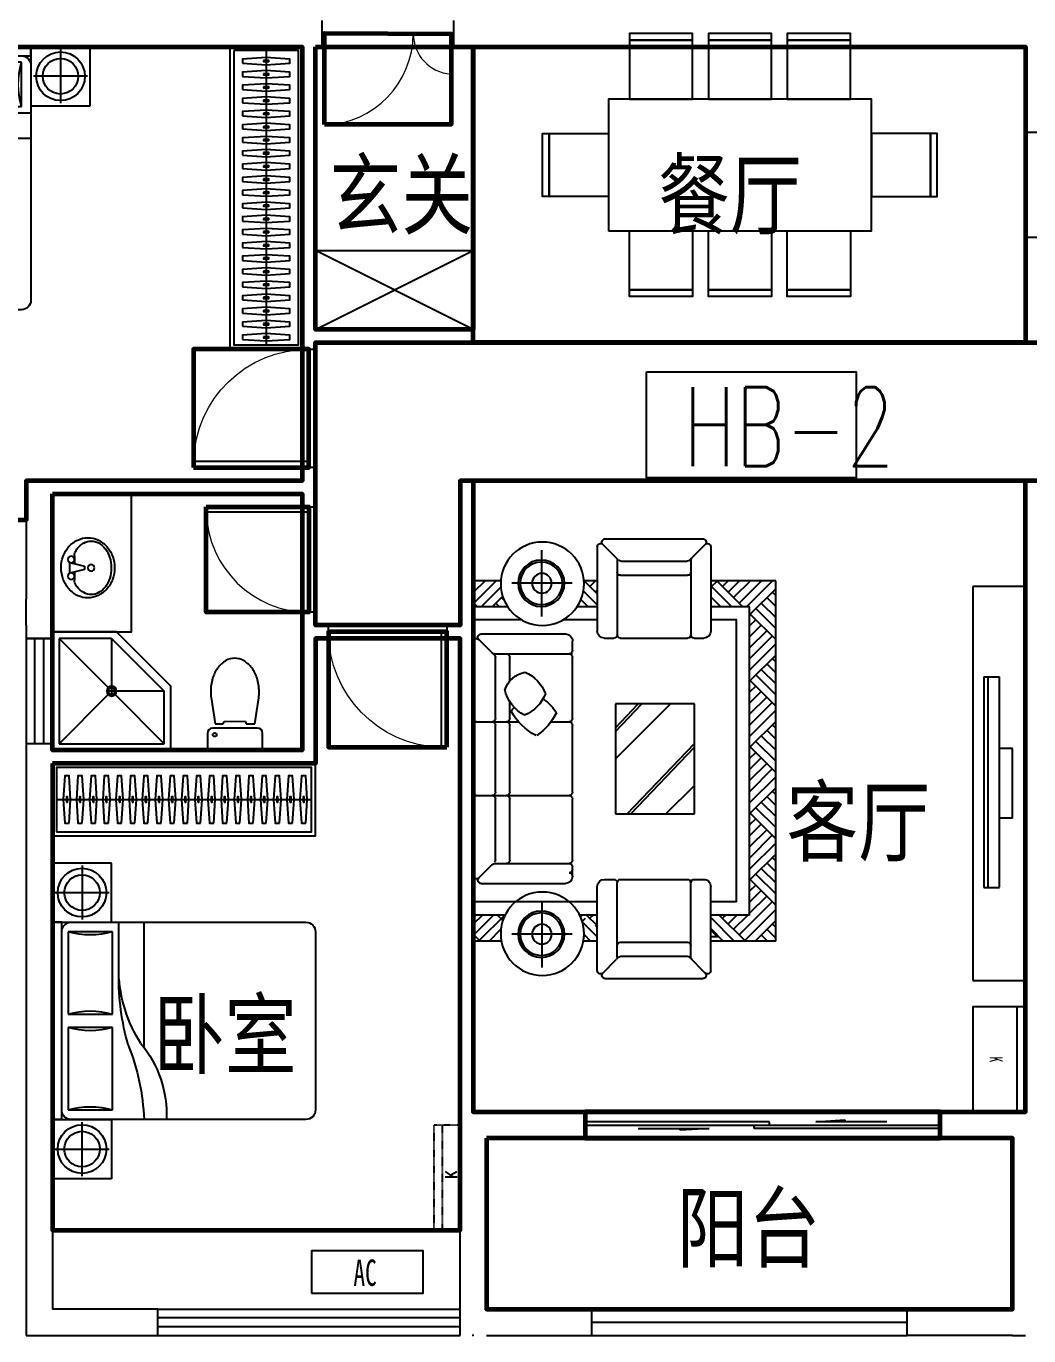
# Model space of a CAD drawing. Extents: x 4765935 to 4799335, y -1163545 to -1143942.
# Drawn here: x 4777535 to 4785160, y -1163545 to -1153586 of the extents above; entities that cross this region are included whole.
import ezdxf

# ---------------------------------------------------------------- set-up
doc = ezdxf.new("R2010")
doc.units = 0
doc.header["$MEASUREMENT"] = 0
doc.linetypes.add('HIDDEN', pattern=[0.375, 0.25, -0.125])
doc.layers.get('0').update_dxf_attribs({"linetype": 'CONTINUOUS'})
for name, color, linetype in [('Balcony(阳台)', 11, 'CONTINUOUS'), ('Elec(电器)', 33, 'CONTINUOUS'), ('Furniture(家具)', 8, 'CONTINUOUS'), ('Lvtry(厨卫)', 136, 'CONTINUOUS'), ('Text(文字)', 7, 'CONTINUOUS'), ('WALL', 2, 'CONTINUOUS'), ('WINDOW', 4, 'CONTINUOUS')]:
    doc.layers.add(name, color=color, linetype=linetype)
for name, color, linetype, lineweight in [('GT_卧室', 1, 'CONTINUOUS', 60), ('GT_卫生间', 5, 'CONTINUOUS', 60), ('GT_客厅', 2, 'CONTINUOUS', 60), ('GT_玄关', 40, 'CONTINUOUS', 60), ('GT_过道', 30, 'CONTINUOUS', 60), ('GT_门', 245, 'CONTINUOUS', 60), ('GT_阳台', 6, 'CONTINUOUS', 60), ('GT_餐厅', 3, 'CONTINUOUS', 60)]:
    doc.layers.add(name, color=color, linetype=linetype, lineweight=lineweight)
doc.styles.add('-黑体', font='simhei.ttf', dxfattribs={"width": 0.8})
doc.styles.add('_ZBHZ', font='simhei.ttf', dxfattribs={"width": 0.8})
doc.styles.add('HZ', font='txt', dxfattribs={"bigfont": 'hztxt'})

# ---------------------------------------------------------------- blocks, each defined once
blk = doc.blocks.new('空调室外机2')
at = {"ltscale": 0.5}
blk.add_lwpolyline([(0, 0), (850, 0), (850, 320), (0, 320)], close=True, dxfattribs=at)
at = {"ltscale": 0.5, "style": '_ZBHZ', "width": 0.65}
blk.add_text('AC', height=200, dxfattribs=at).set_placement((319.3, 54.6))
blk = doc.blocks.new('双人床1')
at = {"layer": 'Furniture(家具)', "ltscale": 30}
for p, q in [((810815.5, -158426.9), (810365.5, -158426.9)), ((810365.5, -158426.9), (810365.5, -158876.9)), ((810815.5, -158876.9), (810815.5, -158426.9)), ((810590.5, -158446.9), (810590.5, -158857)), ((810385.4, -158651.9), (810795.5, -158651.9)), ((810365.5, -158876.9), (810365.5, -160376.9)), ((810437.8, -158876.9), (810365.5, -158876.9)), ((810365.5, -158876.9), (810815.5, -158876.9)), ((810435.5, -158876.9), (810435.5, -160376.9)), ((812293.2, -158876.9), (810507.8, -158876.9)), ((810483.7, -159575.8), (810483.7, -158949.2)), ((810483.7, -158949.2), (810821.1, -158949.2)), ((810821.1, -158949.2), (810821.1, -159575.8)), ((812365.5, -160304.6), (812365.5, -158949.2)), ((811062.1, -159431.2), (811062.1, -160376.9)), ((810821.1, -159575.8), (810483.7, -159575.8)), ((810483.7, -160304.6), (810483.7, -159678.1)), ((810483.7, -159678.1), (810821.1, -159678.1)), ((810821.1, -159678.1), (810821.1, -160304.6)), ((810869.3, -159979.3), (810869.3, -160376.9)), ((810821.1, -160304.6), (810483.7, -160304.6)), ((810437.8, -160376.9), (810365.5, -160376.9)), ((810365.5, -160826.9), (810365.5, -160376.9)), ((810365.5, -160376.9), (810815.5, -160376.9)), ((810507.8, -160376.9), (812293.2, -160376.9)), ((810590.5, -160807), (810590.5, -160396.9)), ((810815.5, -160376.9), (810815.5, -160826.9)), ((810385.4, -160601.9), (810795.5, -160601.9)), ((810815.5, -160826.9), (810365.5, -160826.9))]:
    blk.add_line(p, q, dxfattribs=at)
for centre, radius, start, end in [((810590.5, -158651.9), 185, 0, 359.74776), ((810590.5, -158651.9), 135, 0, 359.6531), ((810507.8, -158949.2), 72.3, 90, 180), ((809290.5, -158796), 1773.4, 338.59306, 357.38399), ((810381.3, -158913.1), 851.6, 320.45392, 2.43274), ((812293.2, -158949.2), 72.3, 0, 90), ((810652.4, -158370.9), 602.5, 253.7398, 286.2602), ((812729.7, -159957.3), 1860.6, 163.96083, 180.67722), ((811937.5, -160032.9), 1069, 147.29248, 177.77095), ((810652.4, -160154.2), 602.5, 73.7398, 106.2602), ((810652.4, -159099.7), 602.5, 253.7398, 286.2602), ((810507.8, -160304.6), 72.3, 180, 270), ((810652.4, -160883), 602.5, 73.7398, 106.2602), ((812293.2, -160304.6), 72.3, 270, 0), ((810590.5, -160601.9), 185, 0.25224, 0), ((810590.5, -160601.9), 135, 0.3469, 0)]:
    blk.add_arc(centre, radius, start, end, dxfattribs=at)
blk = doc.blocks.new('*U41')
blk.add_line((-970, -275), (1267.9, -275))
for points in [[(-1000, 0), (1297.9, 0), (1297.9, -550), (-1000, -550)], [(-970, -30), (1267.9, -30), (1267.9, -520), (-970, -520)]]:
    blk.add_lwpolyline(points, close=True)
at = {"elevation": 0}
for points in [[(-874, -95), (-862, -275), (-874, -455), (-906, -455), (-918, -275), (-906, -95)], [(-774, -95), (-762, -275), (-774, -455), (-806, -455), (-818, -275), (-806, -95)], [(-674, -95), (-662, -275), (-674, -455), (-706, -455), (-718, -275), (-706, -95)], [(-574, -95), (-562, -275), (-574, -455), (-606, -455), (-618, -275), (-606, -95)], [(-474, -95), (-462, -275), (-474, -455), (-506, -455), (-518, -275), (-506, -95)], [(-374, -95), (-362, -275), (-374, -455), (-406, -455), (-418, -275), (-406, -95)], [(-274, -95), (-262, -275), (-274, -455), (-306, -455), (-318, -275), (-306, -95)], [(-174, -95), (-162, -275), (-174, -455), (-206, -455), (-218, -275), (-206, -95)], [(-74, -95), (-62, -275), (-74, -455), (-106, -455), (-118, -275), (-106, -95)], [(26, -95), (38, -275), (26, -455), (-6, -455), (-18, -275), (-6, -95)], [(126, -95), (138, -275), (126, -455), (94, -455), (82, -275), (94, -95)], [(226, -95), (238, -275), (226, -455), (194, -455), (182, -275), (194, -95)], [(326, -95), (338, -275), (326, -455), (294, -455), (282, -275), (294, -95)], [(426, -95), (438, -275), (426, -455), (394, -455), (382, -275), (394, -95)], [(526, -95), (538, -275), (526, -455), (494, -455), (482, -275), (494, -95)], [(626, -95), (638, -275), (626, -455), (594, -455), (582, -275), (594, -95)], [(726, -95), (738, -275), (726, -455), (694, -455), (682, -275), (694, -95)], [(826, -95), (838, -275), (826, -455), (794, -455), (782, -275), (794, -95)], [(926, -95), (938, -275), (926, -455), (894, -455), (882, -275), (894, -95)], [(1026, -95), (1038, -275), (1026, -455), (994, -455), (982, -275), (994, -95)], [(1126, -95), (1138, -275), (1126, -455), (1094, -455), (1082, -275), (1094, -95)], [(1226, -95), (1238, -275), (1226, -455), (1194, -455), (1182, -275), (1194, -95)]]:
    blk.add_lwpolyline(points, close=True, dxfattribs=at)
at = {"ltscale": 15, "elevation": 0}
for points in [[(-894, -255), (-886, -255), (-886, -295), (-894, -295)], [(-794, -255), (-786, -255), (-786, -295), (-794, -295)], [(-694, -255), (-686, -255), (-686, -295), (-694, -295)], [(-594, -255), (-586, -255), (-586, -295), (-594, -295)], [(-494, -255), (-486, -255), (-486, -295), (-494, -295)], [(-394, -255), (-386, -255), (-386, -295), (-394, -295)], [(-294, -255), (-286, -255), (-286, -295), (-294, -295)], [(-194, -255), (-186, -255), (-186, -295), (-194, -295)], [(-94, -255), (-86, -255), (-86, -295), (-94, -295)], [(6, -255), (14, -255), (14, -295), (6, -295)], [(106, -255), (114, -255), (114, -295), (106, -295)], [(206, -255), (214, -255), (214, -295), (206, -295)], [(306, -255), (314, -255), (314, -295), (306, -295)], [(406, -255), (414, -255), (414, -295), (406, -295)], [(506, -255), (514, -255), (514, -295), (506, -295)], [(606, -255), (614, -255), (614, -295), (606, -295)], [(706, -255), (714, -255), (714, -295), (706, -295)], [(806, -255), (814, -255), (814, -295), (806, -295)], [(906, -255), (914, -255), (914, -295), (906, -295)], [(1006, -255), (1014, -255), (1014, -295), (1006, -295)], [(1106, -255), (1114, -255), (1114, -295), (1106, -295)], [(1206, -255), (1214, -255), (1214, -295), (1206, -295)]]:
    blk.add_lwpolyline(points, close=True, dxfattribs=at)
blk = doc.blocks.new('*U33')
for p, q in [((128.2, 210), (0, 210)), ((0, 210), (0, -210)), ((168.2, -170), (168.2, 170)), ((400.3, 181.1), (201.9, 151.7)), ((201.9, 151.7), (201.9, 89.5)), ((201.9, 89.5), (220, 82.1)), ((220, 82.1), (220, -79.7)), ((220, -79.7), (201.9, -84.7)), ((201.9, -84.7), (201.9, -151.8)), ((201.9, -151.8), (398.4, -181.1)), ((0, -210), (128.2, -210))]:
    blk.add_line(p, q)
blk.add_circle((118.2, 154), 14.5)
for centre, radius, start, end in [((128.2, 170), 40, 359.99997, 89.99997), ((446, -167.7), 351.7, 90.29242, 97.76885), ((446, -167.7), 351.7, 73.6387, 90.29242), ((470.2, -85.1), 265.7, 54.45658, 73.6387), ((507.6, -32.8), 201.3, 30.12948, 54.45658), ((565.1, 0.6), 134.9, 0.29242, 30.12948), ((565.1, 0.6), 134.9, 330.45537, 0.29242), ((507.3, 33.4), 201.3, 306.12827, 330.45537), ((128.2, -170), 40, 269.99997, 359.99997), ((444.3, 167.7), 351.7, 262.5124, 270.29242), ((444.3, 167.7), 351.7, 270.29242, 286.94615), ((469.3, 85.4), 265.7, 286.94615, 306.12827)]:
    blk.add_arc(centre, radius, start, end)
blk = doc.blocks.new('*U36')
at = {"color": 0, "linetype": 'ByBlock'}
for p, q in [((-32.1, -173.1), (-92.7, -173.2)), ((37.7, -134.8), (-38.5, -135)), ((-12.8, -249.2), (-38.5, -147.7)), ((37.7, -147.5), (12.6, -249.2)), ((91.8, -172.8), (31.4, -172.9)), ((12.6, -249.2), (-12.8, -249.2))]:
    blk.add_line(p, q, dxfattribs=at)
at = {"color": 0, "linetype": 'ByBlock', "extrusion": (0, 0, -1)}
for centre, major_axis, start_param, end_param in [((-9.6, -302), (-161.8, 161.8), 0.056242, 0.430098), ((0.1, -328.1), (-181.5, 181.5), 0.430098, 0.782884), ((0.1, -328.1), (-181.5, 181.5), 0.782885, 1.135671), ((9.6, -301.9), (-161.8, 161.8), 1.135671, 1.509527), ((-47.4, -274.7), (-128.2, 128.2), 5.495273, 5.931345), ((-24.5, -285.4), (146, 146), 4.360549, 4.768631), ((-45.4, -323.4), (-115.8, 115.8), 5.999869, 6.422569), ((-17.8, -359.9), (148.2, 148.2), -1.431413, -1.379657), ((-92.5, -249.4), (53.9, 53.9), -1.379657, -0.787912), ((-63.9, -147.8), (-18, 18), 3.924477, 10.207662), ((63.1, -147.4), (-18, 18), 3.924477, 10.207662), ((92, -249), (53.9, 53.9), -0.787912, -0.224872), ((45.5, -323.1), (-115.8, 115.8), 1.345924, 1.849085), ((24.4, -285.2), (-146, 146), 1.509527, 1.917609), ((47.3, -274.5), (128.2, 128.2), 0.346813, 0.782885), ((-47.4, -274.7), (128.2, 128.2), 3.488405, 3.924477), ((-87.5, -300.2), (81.8, 81.8), 3.924477, 4.429073), ((0, -300), (-18, 18), 3.924477, 10.207662), ((87.5, -299.8), (-81.8, 81.8), 1.849085, 2.353681), ((47.3, -274.5), (-128.2, 128.2), 2.353681, 2.789753), ((-24.5, -264), (-146, 146), 4.65112, 5.059202), ((-87.5, -300.2), (-81.8, 81.8), 4.990678, 5.495273), ((-45.5, -276.9), (-115.8, 115.8), 4.567978, 4.990678), ((45.4, -276.6), (-115.8, 115.8), 2.858276, 3.280976), ((24.3, -263.9), (146, 146), 1.218956, 1.627038), ((87.5, -299.8), (81.8, 81.8), 0.782884, 1.28748), ((-9.7, -247.3), (-161.8, 161.8), 4.277264, 4.65112), ((-18.1, -240.2), (148.2, 148.2), 2.654889, 2.997182), ((-0.2, -221.1), (-181.5, 181.5), 3.924477, 4.277264), ((-0.3, -182.4), (191, 191), 2.353681, 2.654889), ((-0.3, -182.4), (-191, 191), 3.623269, 3.924477), ((-0.2, -221.1), (-181.5, 181.5), 3.571691, 3.924477), ((17.8, -240.1), (148.2, 148.2), 1.71018, 2.052473), ((9.5, -247.2), (-161.8, 161.8), 3.197835, 3.57169)]:
    blk.add_ellipse(centre, major_axis=major_axis, ratio=1, start_param=start_param, end_param=end_param, dxfattribs=at)
blk = doc.blocks.new('A$C549F0D6A')
at = {"layer": 'Furniture(家具)', "linetype": 'ByBlock'}
for points in [[(0, 524.7), (480, 524.7), (480, 74.7), (0, 74.7), (0, 524.7)], [(480, 74.7), (480, 24.7), (0, 24.7), (0, 74.7), (480, 74.7)]]:
    blk.add_lwpolyline(points, dxfattribs=at)
blk = doc.blocks.new('czd')
at = {"layer": 'Furniture(家具)', "linetype": 'ByBlock'}
blk.add_lwpolyline([(254292.1, -42311.9), (254292.1, -40311.9), (255292.1, -40311.9), (255292.1, -42311.9)], close=True, dxfattribs=at)
at = {"layer": 'Furniture(家具)', "color": 191}
for p, rotation in [((255032.1, -39787.2), 180), ((255816.8, -40951.9), 90), ((255816.8, -41551.9), 90), ((255816.8, -42151.9), 90)]:
    blk.add_blockref('A$C549F0D6A', p, dxfattribs=dict(at, rotation=rotation))
at = {"layer": 'Furniture(家具)', "color": 191, "xscale": -1, "rotation": 270}
for p in [(253767.4, -40951.9), (253767.4, -41551.9), (253767.4, -42151.9)]:
    blk.add_blockref('A$C549F0D6A', p, dxfattribs=at)
at = {"layer": 'Furniture(家具)', "color": 191, "xscale": -1}
blk.add_blockref('A$C549F0D6A', (255032.1, -42836.6), dxfattribs=at)
blk = doc.blocks.new('65478678-')
at = {"layer": 'Furniture(家具)'}
for p, q in [((0, -89.9), (89.9, 0)), ((0, -5.8), (5.8, 0)), ((0, -209.4), (0, 0)), ((0, 0), (2739.5, 0)), ((165.7, 0), (198.2, -32.5)), ((198.2, -261.7), (198.2, 0)), ((297.3, -367.3), (297.3, 0)), ((1047.6, 0), (464.9, 0)), ((1608.4, 0), (1097.9, 0)), ((2241.4, 0), (1658.7, 0)), ((2442.3, -943.1), (2442.3, 0)), ((2541.4, -70.9), (2612.3, 0)), ((2541.4, -242.4), (2541.4, 0)), ((2688.1, 0), (2739.5, -51.4)), ((2739.5, -213.6), (2739.5, 0)), ((0, -173.9), (169.8, -4.1)), ((48.3, -209.7), (198.2, -59.8)), ((404.2, -60.7), (404.2, -701)), ((404.2, -60.7), (404.2, -64.8)), ((447.1, -43), (566.5, -162.4)), ((1072.8, -25.2), (1072.8, -344.5)), ((1633.5, -25.2), (1633.5, -729.7)), ((2259.2, -43), (2157.4, -144.7)), ((2302.1, -60.7), (2302.1, -701)), ((2541.4, -155), (2692.2, -4.1)), ((2541.4, -239.1), (2734.3, -46.1)), ((118.6, -223.5), (198.2, -143.9)), ((169.8, -172.3), (198.2, -200.6)), ((556.2, -162.5), (556.2, -729.7)), ((1047.6, -169.7), (584.3, -169.7)), ((1072.8, -195.3), (1072.8, -261.6)), ((1608.4, -169.7), (1097.9, -169.7)), ((1633.5, -182.1), (1633.5, -257.2)), ((2122, -169.7), (1658.7, -169.7)), ((2150.1, -162.5), (2150.1, -729.7)), ((2541.4, -184.8), (2581.9, -225.4)), ((2649.3, -210.5), (2739.5, -120.3)), ((19.1, -751.9), (19.1, -292.3)), ((127.8, -214.3), (147.9, -234.4)), ((763.1, -277.6), (581.4, -277.6)), ((1047.6, -277.6), (917.4, -277.6)), ((1608.4, -277.6), (1097.9, -277.6)), ((2124.9, -277.6), (1658.7, -277.6)), ((2578.5, -214.3), (2558.4, -234.4)), ((2687.2, -751.9), (2687.2, -292.3)), ((2731.6, -212.3), (2739.5, -204.4)), ((556.2, -305.8), (556.2, -754.9)), ((271.7, -522.1), (-233.6, -522.1)), ((1072.8, -590.8), (1072.8, -729.7)), ((2434.6, -522.1), (2939.9, -522.1)), ((297.3, -950.6), (297.3, -683.9)), ((198.2, -950.6), (198.2, -789.5)), ((531.1, -754.9), (458.1, -754.9)), ((1047.6, -754.9), (581.4, -754.9)), ((1608.4, -754.9), (1097.9, -754.9)), ((2124.9, -754.9), (1658.7, -754.9)), ((2248.2, -754.9), (2175.2, -754.9)), ((0, -950.6), (0, -841.8)), ((0, -843.3), (1.7, -844.9)), ((0, -846.6), (1.7, -844.9)), ((0, -930.7), (43.7, -887)), ((1.7, -844.9), (4.5, -842.1)), ((1.7, -844.9), (99.8, -943.1)), ((78.4, -837.6), (183.9, -943.1)), ((143.5, -818.6), (198.2, -873.3)), ((2541.4, -943.1), (2541.4, -808.8)), ((2541.4, -827.6), (2554.1, -814.9)), ((2541.4, -862.2), (2622.2, -943.1)), ((2541.4, -911.7), (2566.1, -887)), ((2568.2, -850.8), (2590.4, -828.5)), ((2592.4, -829.1), (2706.3, -943.1)), ((2689.8, -842.5), (2739.5, -892.2)), ((2704.6, -844.9), (2701.8, -842.1)), ((2706.3, -843.3), (2704.6, -844.9)), ((2706.3, -846.6), (2704.6, -844.9)), ((2739.5, -943.1), (2739.5, -837.6)), ((-276.1, -986), (-174.4, -1087.8)), ((-258.3, -943.1), (381.9, -943.1)), ((71.7, -943.1), (85.7, -929)), ((2964.6, -943.1), (2324.4, -943.1)), ((2634.6, -943.1), (2620.6, -929)), ((2982.4, -986), (2880.7, -1087.8)), ((-319.1, -1003.8), (-319.1, -1745.6)), ((-156.6, -1095.1), (410.6, -1095.1)), ((435.8, -997), (435.8, -1070)), ((934.7, -1081.2), (1771.6, -1081.2)), ((1353.1, -1081.2), (934.7, -1499.1)), ((934.7, -1682.8), (934.7, -1081.2)), ((1145.6, -1081.2), (934.7, -1282.4)), ((1116.9, -1081.2), (934.7, -1255)), ((1771.6, -1081.2), (1771.6, -1682.8)), ((2270.5, -997), (2270.5, -1070)), ((2862.9, -1095.1), (2295.7, -1095.1)), ((3025.4, -1003.8), (3025.4, -1745.6)), ((-149.3, -1123.2), (-149.3, -1626.2)), ((-41.5, -1120.3), (-41.5, -1629.1)), ((435.8, -1120.3), (435.8, -1629.1)), ((1771.6, -1170.1), (1236.6, -1682.8)), ((2270.5, -1120.3), (2270.5, -1629.1)), ((2747.8, -1120.3), (2747.8, -1629.1)), ((2855.6, -1123.2), (2855.6, -1626.2)), ((1771.6, -1197.5), (1265.3, -1682.8)), ((1771.6, -1465.6), (1557.2, -1682.8)), ((-276.1, -1763.4), (-156.7, -1644)), ((-156.6, -1654.3), (410.6, -1654.3)), ((-156.6, -1654.3), (410.6, -1654.3)), ((-13.2, -1654.3), (435.8, -1654.3)), ((435.8, -1679.5), (435.8, -1752.4)), ((1771.6, -1682.8), (934.7, -1682.8)), ((2719.5, -1654.3), (2270.5, -1654.3)), ((2270.5, -1679.5), (2270.5, -1752.4)), ((2862.9, -1654.3), (2295.7, -1654.3)), ((2862.9, -1654.3), (2295.7, -1654.3)), ((2982.4, -1763.4), (2863, -1644)), ((-258.3, -1806.4), (381.9, -1806.4)), ((0, -1862), (0, -1806.4)), ((0, -1852.2), (1.7, -1853.9)), ((0, -1855.5), (1.7, -1853.9)), ((0, -2299.9), (0, -1862)), ((1.7, -1853.9), (49.2, -1806.4)), ((1.7, -1853.9), (198.2, -2050.4)), ((43.7, -1811.8), (198.2, -1966.3)), ((122.3, -1806.4), (198.2, -1882.2)), ((198.2, -2104), (198.2, -1806.4)), ((297.3, -2004.9), (297.3, -1806.4)), ((2964.6, -1806.4), (2324.4, -1806.4)), ((2442.3, -2002.6), (2442.3, -1806.4)), ((2541.4, -2101.7), (2541.4, -1806.4)), ((2541.4, -1871.2), (2739.5, -2069.3)), ((2560.6, -1806.4), (2739.5, -1985.3)), ((2644.7, -1806.4), (2739.5, -1901.2)), ((2704.6, -1853.9), (2657.1, -1806.4)), ((2706.3, -1852.2), (2704.6, -1853.9)), ((2706.3, -1855.5), (2704.6, -1853.9)), ((2706.3, -1867.9), (2706.3, -1806.4)), ((2739.5, -2299.9), (2739.5, -1806.4)), ((0, -1939.6), (43.7, -1895.9)), ((0, -2023.7), (85.7, -1938)), ((0, -2107.8), (127.8, -1980)), ((2541.4, -1920.7), (2566.1, -1895.9)), ((2541.4, -2004.8), (2608.2, -1938)), ((2541.4, -2088.9), (2650.2, -1980)), ((0, -2191.9), (169.8, -2022)), ((0, -2276), (198.2, -2077.8)), ((2442.3, -2002.6), (297.3, -2002.6)), ((2440, -2274.3), (2692.2, -2022)), ((2498.5, -2299.9), (2734.3, -2064.1)), ((60.1, -2299.9), (253.9, -2106.1)), ((169.8, -2190.2), (279.5, -2299.9)), ((2541.4, -2101.7), (198.2, -2101.7)), ((211.9, -2148.2), (363.6, -2299.9)), ((249.5, -2101.7), (253.9, -2106.1)), ((253.9, -2106.1), (258.3, -2101.7)), ((253.9, -2106.1), (447.7, -2299.9)), ((295.9, -2148.2), (342.4, -2101.7)), ((338, -2190.2), (426.5, -2101.7)), ((380, -2232.2), (510.6, -2101.7)), ((422.1, -2274.3), (594.6, -2101.7)), ((480.5, -2299.9), (678.7, -2101.7)), ((564.6, -2299.9), (758.4, -2106.1)), ((674.3, -2190.2), (784, -2299.9)), ((716.3, -2148.2), (868.1, -2299.9)), ((754, -2101.7), (758.4, -2106.1)), ((758.4, -2106.1), (762.8, -2101.7)), ((758.4, -2106.1), (952.2, -2299.9)), ((800.4, -2148.2), (846.9, -2101.7)), ((842.5, -2190.2), (931, -2101.7)), ((884.5, -2232.2), (1015, -2101.7)), ((926.6, -2274.3), (1099.1, -2101.7)), ((985, -2299.9), (1183.2, -2101.7)), ((1069.1, -2299.9), (1262.9, -2106.1)), ((1178.8, -2190.2), (1288.5, -2299.9)), ((1220.8, -2148.2), (1372.6, -2299.9)), ((1258.5, -2101.7), (1262.9, -2106.1)), ((1262.9, -2106.1), (1267.3, -2101.7)), ((1262.9, -2106.1), (1456.6, -2299.9)), ((1304.9, -2148.2), (1351.4, -2101.7)), ((1347, -2190.2), (1435.4, -2101.7)), ((1389, -2232.2), (1519.5, -2101.7)), ((1431, -2274.3), (1603.6, -2101.7)), ((1489.5, -2299.9), (1687.7, -2101.7)), ((1573.6, -2299.9), (1767.4, -2106.1)), ((1683.3, -2190.2), (1793, -2299.9)), ((1725.3, -2148.2), (1877.1, -2299.9)), ((1763, -2101.7), (1767.4, -2106.1)), ((1767.4, -2106.1), (1771.8, -2101.7)), ((1767.4, -2106.1), (1961.1, -2299.9)), ((1809.4, -2148.2), (1855.8, -2101.7)), ((1851.4, -2190.2), (1939.9, -2101.7)), ((1893.5, -2232.2), (2024, -2101.7)), ((1935.5, -2274.3), (2108.1, -2101.7)), ((1994, -2299.9), (2192.2, -2101.7)), ((2078.1, -2299.9), (2271.8, -2106.1)), ((2187.8, -2190.2), (2297.5, -2299.9)), ((2229.8, -2148.2), (2381.5, -2299.9)), ((2267.4, -2101.7), (2271.8, -2106.1)), ((2271.8, -2106.1), (2276.2, -2101.7)), ((2271.8, -2106.1), (2465.6, -2299.9)), ((2313.9, -2148.2), (2360.3, -2101.7)), ((2355.9, -2190.2), (2444.4, -2101.7)), ((2398, -2232.2), (2528.5, -2101.7)), ((2582.5, -2299.9), (2739.5, -2142.9)), ((2692.2, -2190.2), (2739.5, -2237.5)), ((2734.3, -2148.2), (2739.5, -2153.4)), ((85.7, -2274.3), (111.4, -2299.9)), ((127.8, -2232.2), (195.4, -2299.9)), ((590.2, -2274.3), (615.8, -2299.9)), ((632.3, -2232.2), (699.9, -2299.9)), ((1094.7, -2274.3), (1120.3, -2299.9)), ((1136.8, -2232.2), (1204.4, -2299.9)), ((1599.2, -2274.3), (1624.8, -2299.9)), ((1641.2, -2232.2), (1708.9, -2299.9)), ((2103.7, -2274.3), (2129.3, -2299.9)), ((2145.7, -2232.2), (2213.4, -2299.9)), ((2608.2, -2274.3), (2633.8, -2299.9)), ((2650.2, -2232.2), (2717.9, -2299.9)), ((2739.5, -2299.9), (0, -2299.9))]:
    blk.add_line(p, q, dxfattribs=at)
for centre, radius in [((22.6, -525.6), 317), ((2683.7, -525.6), 317), ((19.1, -517.5), 176.2), ((19.1, -517.5), 161.4), ((2687.2, -517.5), 176.2), ((2687.2, -517.5), 161.4), ((19.1, -522.1), 74.9), ((2687.2, -522.1), 74.9)]:
    blk.add_circle(centre, radius, dxfattribs=at)
for centre, radius, start, end in [((464.9, -25.2), 25.2, 90, 225), ((1047.6, -25.2), 25.2, 0, 90), ((1097.9, -25.2), 25.2, 90, 180), ((1608.4, -25.2), 25.2, 0, 90), ((1658.7, -25.2), 25.2, 90, 180), ((2241.4, -25.2), 25.2, 315, 90), ((429.3, -60.7), 25.2, 45, 180), ((2277, -60.7), 25.2, 0, 135), ((531.1, -162.5), 25.2, 0, 45), ((584.3, -144.6), 25.2, 225, 270), ((584.3, -144.6), 25.2, 225, 270), ((1047.6, -144.6), 25.2, 270, 0), ((1097.9, -144.6), 25.2, 180, 270), ((1608.4, -144.6), 25.2, 270, 0), ((1658.7, -144.6), 25.2, 180, 270), ((2122, -144.6), 25.2, 270, 315), ((2175.2, -162.5), 25.2, 135, 180), ((581.4, -252.4), 25.2, 180, 270), ((893, -431.7), 201.6, 107.59965, 169.29837), ((756.1, -533.3), 302.3, 28.32907, 76.31986), ((1032.1, -367.2), 89, 117.33805, 141.76348), ((780.5, -680), 445, 26.96888, 61.72171), ((1047.6, -252.4), 25.2, 270, 0), ((1097.9, -252.4), 25.2, 180, 270), ((1608.4, -252.4), 25.2, 270, 0), ((1658.7, -252.4), 25.2, 180, 270), ((2124.9, -252.4), 25.2, 270, 0), ((966.2, -271.2), 297.9, 204.39842, 248.82247), ((756.7, -280.4), 287.2, 290.78065, 337.61108), ((796.5, -219.9), 462.5, 296.74126, 325.38396), ((1166.1, -362.1), 315.4, 213.39913, 239.18552), ((458.1, -701), 53.9, 180, 270), ((531.1, -729.7), 25.2, 270, 0), ((581.4, -729.7), 25.2, 180, 270), ((1047.6, -729.7), 25.2, 270, 0), ((1097.9, -729.7), 25.2, 180, 270), ((1608.4, -729.7), 25.2, 270, 0), ((1658.7, -729.7), 25.2, 180, 270), ((2124.9, -729.7), 25.2, 270, 0), ((2175.2, -729.7), 25.2, 180, 270), ((2195.9, -729.7), 25.2, 270, 0), ((2246.2, -729.7), 25.2, 180, 270), ((2248.2, -701), 53.9, 270, 0), ((-293.9, -1003.8), 25.2, 45, 180), ((-258.3, -968.2), 25.2, 90, 225), ((381.9, -997), 53.9, 0, 90), ((2324.4, -997), 53.9, 90, 180), ((2964.6, -968.2), 25.2, 315, 90), ((3000.2, -1003.8), 25.2, 360, 135), ((-156.6, -1070), 25.2, 225, 270), ((-66.7, -1120.3), 25.2, 0, 90), ((410.6, -1070), 25.2, 270, 0), ((410.6, -1120.3), 25.2, 0, 90), ((2295.7, -1070), 25.2, 180, 270), ((2295.7, -1120.3), 25.2, 90, 180), ((2773, -1120.3), 25.2, 90, 180), ((2862.9, -1070), 25.2, 270, 315), ((-174.5, -1123.2), 25.2, 0, 45), ((2880.8, -1123.2), 25.2, 135, 180), ((-156.6, -1679.5), 25.2, 90, 135), ((-174.5, -1626.2), 25.2, 315, 0), ((-174.5, -1626.2), 25.2, 315, 0), ((-66.7, -1629.1), 25.2, 270, 0), ((410.6, -1629.1), 25.2, 270, 0), ((410.6, -1679.5), 25.2, 0, 90), ((2295.7, -1629.1), 25.2, 180, 270), ((2295.7, -1679.5), 25.2, 90, 180), ((2773, -1629.1), 25.2, 180, 270), ((2880.8, -1626.2), 25.2, 180, 225), ((2880.8, -1626.2), 25.2, 180, 225), ((2862.9, -1679.5), 25.2, 45, 90), ((-293.9, -1745.6), 25.2, 180, 315), ((-258.3, -1781.2), 25.2, 135, 270), ((381.9, -1752.4), 53.9, 270, 0), ((2324.4, -1752.4), 53.9, 180, 270), ((2964.6, -1781.2), 25.2, 270, 45), ((3000.2, -1745.6), 25.2, 225, 360)]:
    blk.add_arc(centre, radius, start, end, dxfattribs=at)
blk = doc.blocks.new('*U43')
blk.add_line((-970, -275), (970, -275))
for points in [[(-1000, 0), (1000, 0), (1000, -550), (-1000, -550)], [(-970, -30), (970, -30), (970, -520), (-970, -520)]]:
    blk.add_lwpolyline(points, close=True)
at = {"elevation": 0}
for points in [[(-874, -95), (-862, -275), (-874, -455), (-906, -455), (-918, -275), (-906, -95)], [(-774, -95), (-762, -275), (-774, -455), (-806, -455), (-818, -275), (-806, -95)], [(-674, -95), (-662, -275), (-674, -455), (-706, -455), (-718, -275), (-706, -95)], [(-574, -95), (-562, -275), (-574, -455), (-606, -455), (-618, -275), (-606, -95)], [(-474, -95), (-462, -275), (-474, -455), (-506, -455), (-518, -275), (-506, -95)], [(-374, -95), (-362, -275), (-374, -455), (-406, -455), (-418, -275), (-406, -95)], [(-274, -95), (-262, -275), (-274, -455), (-306, -455), (-318, -275), (-306, -95)], [(-174, -95), (-162, -275), (-174, -455), (-206, -455), (-218, -275), (-206, -95)], [(-74, -95), (-62, -275), (-74, -455), (-106, -455), (-118, -275), (-106, -95)], [(26, -95), (38, -275), (26, -455), (-6, -455), (-18, -275), (-6, -95)], [(126, -95), (138, -275), (126, -455), (94, -455), (82, -275), (94, -95)], [(226, -95), (238, -275), (226, -455), (194, -455), (182, -275), (194, -95)], [(326, -95), (338, -275), (326, -455), (294, -455), (282, -275), (294, -95)], [(426, -95), (438, -275), (426, -455), (394, -455), (382, -275), (394, -95)], [(526, -95), (538, -275), (526, -455), (494, -455), (482, -275), (494, -95)], [(626, -95), (638, -275), (626, -455), (594, -455), (582, -275), (594, -95)], [(726, -95), (738, -275), (726, -455), (694, -455), (682, -275), (694, -95)], [(826, -95), (838, -275), (826, -455), (794, -455), (782, -275), (794, -95)], [(926, -95), (938, -275), (926, -455), (894, -455), (882, -275), (894, -95)]]:
    blk.add_lwpolyline(points, close=True, dxfattribs=at)
at = {"ltscale": 15, "elevation": 0}
for points in [[(-894, -255), (-886, -255), (-886, -295), (-894, -295)], [(-794, -255), (-786, -255), (-786, -295), (-794, -295)], [(-694, -255), (-686, -255), (-686, -295), (-694, -295)], [(-594, -255), (-586, -255), (-586, -295), (-594, -295)], [(-494, -255), (-486, -255), (-486, -295), (-494, -295)], [(-394, -255), (-386, -255), (-386, -295), (-394, -295)], [(-294, -255), (-286, -255), (-286, -295), (-294, -295)], [(-194, -255), (-186, -255), (-186, -295), (-194, -295)], [(-94, -255), (-86, -255), (-86, -295), (-94, -295)], [(6, -255), (14, -255), (14, -295), (6, -295)], [(106, -255), (114, -255), (114, -295), (106, -295)], [(206, -255), (214, -255), (214, -295), (206, -295)], [(306, -255), (314, -255), (314, -295), (306, -295)], [(406, -255), (414, -255), (414, -295), (406, -295)], [(506, -255), (514, -255), (514, -295), (506, -295)], [(606, -255), (614, -255), (614, -295), (606, -295)], [(706, -255), (714, -255), (714, -295), (706, -295)], [(806, -255), (814, -255), (814, -295), (806, -295)], [(906, -255), (914, -255), (914, -295), (906, -295)]]:
    blk.add_lwpolyline(points, close=True, dxfattribs=at)
blk = doc.blocks.new('werwer')
at = {"layer": 'Furniture(家具)'}
for p, q in [((2012617.4, -372463), (2012217.4, -372463)), ((2012217.4, -372463), (2012217.4, -375458.4)), ((2012617.4, -375458.4), (2012617.4, -372463)), ((2012333.7, -374750.9), (2012333.7, -373150.9)), ((2012217.4, -375458.4), (2012617.4, -375458.4))]:
    blk.add_line(p, q, dxfattribs=at)
at = {"layer": 'Furniture(家具)', "ltscale": 30}
for p, q in [((2012299.5, -373150.9), (2012419.1, -373150.9)), ((2012299.5, -373150.9), (2012299.5, -374750.9)), ((2012419.1, -374750.4), (2012419.1, -373150.9)), ((2012517.4, -373695.7), (2012419.1, -373695.7)), ((2012517.4, -374225.7), (2012517.4, -373695.7)), ((2012517.4, -374225.7), (2012419.1, -374225.7)), ((2012299.5, -374750.9), (2012419.1, -374750.9))]:
    blk.add_line(p, q, dxfattribs=at)
blk = doc.blocks.new('*U37')
at = {"linetype": 'HIDDEN', "ltscale": 0.3}
blk.add_line((0, -116.7), (800, -116.7), dxfattribs=at)
for p, q in [((407.6, -137.1), (407.6, -226.7)), ((447.9, -137.6), (407.6, -195.8)), ((445.3, -226.2), (419.6, -178.5))]:
    blk.add_line(p, q)
blk.add_lwpolyline([(800, -50), (0, -50), (0, -250), (800, -250)], close=True, dxfattribs=at)
blk = doc.blocks.new('空调室内机1')
at = {"ltscale": 0.3}
blk.add_line((0, -66.7), (800, -66.7), dxfattribs=at)
blk.add_lwpolyline([(800, 0), (0, 0), (0, -400), (800, -400)], close=True, dxfattribs=at)
at = {"style": '_ZBHZ', "width": 0.65}
blk.add_text('K', height=100, dxfattribs=at).set_placement((377.8, -273.7))
blk = doc.blocks.new('$plan$00002156')
for p, q in [((-450, 450, 0), (450, 450, 0)), ((-450, -450, 0), (-450, 450, 0)), ((-400, 400, 0), (400, 400, 0)), ((-400, 400, 0), (-26.2175, 26.2175, 0)), ((-400, -400, 0), (-400, 400, 0)), ((26.4075, 26.41, 0), (400, 400, 0)), ((400, 400, 0), (400, 0, 0)), ((450, 450, 0), (450, -37.5, 0)), ((0, 0, 0), (-25, 0, 0)), ((0, 0, 0), (0, 25, 0)), ((25, 0, 0), (0, 0, 0)), ((0, -25, 0), (0, 0, 0)), ((0, -400, 0), (400, 0, 0)), ((400, 0, 0), (37.5, 0, 0)), ((-400, -400, 0), (-26.5225, -26.5225, 0)), ((0, -400, 0), (0, -37.5, 0)), ((37.5, -450, 0), (450, -37.5, 0)), ((37.5, -450, 0), (-450, -450, 0)), ((0, -400, 0), (-400, -400, 0))]:
    blk.add_line(p, q)
for radius in [37.5, 25]:
    blk.add_circle((0, 0, 0), radius)
blk = doc.blocks.new('$TCHSYS$WIN2D')
for p, q in [((-0.5, 0.5), (0.5, 0.5)), ((-0.5, 0.5), (-0.5, -0.5)), ((0.5, 0.5), (0.5, -0.5)), ((0.5, 0.1667), (-0.5, 0.1667)), ((0.5, -0.1667), (-0.5, -0.1667)), ((-0.5, -0.5), (0.5, -0.5))]:
    blk.add_line(p, q)
blk = doc.blocks.new('$DorLib2D$00000131')
at = {"color": 0, "linetype": 'Continuous'}
for p, q in [((0.15, 0.125), (0.2319, 0.1973)), ((0.2319, 0.1973), (0.2319, 0.125)), ((-0.5, 0.125), (-0.5, 0)), ((0.0192, 0.125), (-0.5, 0.125)), ((0.0192, 0), (0.0192, 0.125)), ((0.35, 0.125), (0.15, 0.125)), ((-0.5, 0), (0.0192, 0)), ((-0.024, 0), (0.5, 0)), ((-0.024, -0.125), (-0.024, 0)), ((0.5, 0), (0.5, -0.125)), ((-0.35, -0.125), (-0.15, -0.125)), ((-0.2319, -0.1973), (-0.2319, -0.125)), ((-0.15, -0.125), (-0.2319, -0.1973)), ((0.5, -0.125), (-0.024, -0.125))]:
    blk.add_line(p, q, dxfattribs=at)
blk = doc.blocks.new('$DorLib2D$00000001')
for p, q in [((0.45, 0.975), (0.5, 0.975)), ((0.45, 0), (0.45, 0.975)), ((0.5, 0), (0.5, 0.975)), ((0.5, 0), (0.45, 0))]:
    blk.add_line(p, q)
at = {"lineweight": 13}
blk.add_arc((0.475, 0), 0.975, 91.4693, 180, dxfattribs=at)
blk = doc.blocks.new('$DorLib2D$00000025')
at = {"const_width": 0.02}
for points in [[(0.481, -0.0014), (0.481, 0.6906)], [(-0.481, 0.0014), (-0.481, 0.3084)]]:
    blk.add_lwpolyline(points, dxfattribs=at)
at = {"lineweight": 13}
for centre, radius, start, end in [((0.5046, -0.0019), 0.6987, 91.93969, 179.72377), ((-0.5008, 0.0026), 0.3067, 359.78987, 85.75083)]:
    blk.add_arc(centre, radius, start, end, dxfattribs=at)

msp = doc.modelspace()

# ---------------------------------------------------------------- linework, layer by layer
at = {"layer": 'Balcony(阳台)'}
for p, q in [((4781835.1, -1163442.2), (4784235.1, -1163442.2)), ((4781835.1, -1163542.2), (4784235.1, -1163542.2))]:
    msp.add_line(p, q, dxfattribs=at)
at = {"layer": 'Furniture(家具)'}
for p, q in [((4779735.1, -1155292.2), (4780935.1, -1155292.2)), ((4779735.1, -1155892.2), (4780935.1, -1155292.2)), ((4780935.1, -1155892.2), (4779735.1, -1155292.2)), ((4780935.1, -1155892.2), (4780935.1, -1155292.2))]:
    msp.add_line(p, q, dxfattribs=at)
at = {"layer": 'GT_卧室'}
for points in [[(4775135.1, -1153742), (4779635.1, -1153742), (4779635.1, -1157042.2), (4777535.1, -1157042.2), (4777535.1, -1157342.2), (4775135.1, -1157342.2), (4775135.1, -1153742)], [(4777735.1, -1159192.2), (4777735.1, -1162742.2), (4780835.1, -1162742.2), (4780835.1, -1158242.2), (4779735.1, -1158242.2), (4779735.1, -1159192.2), (4777735.1, -1159192.2)]]:
    msp.add_lwpolyline(points, dxfattribs=at)
at = {"layer": 'GT_卫生间'}
msp.add_lwpolyline([(4777735.1, -1157142.2), (4779635.1, -1157142.2), (4779635.1, -1159092.2), (4777735.1, -1159092.2), (4777735.1, -1157142.2)], dxfattribs=at)
at = {"layer": 'GT_客厅'}
msp.add_lwpolyline([(4780935.1, -1157042.2), (4780935.1, -1161842.2), (4785135.1, -1161842.2), (4785135.1, -1157042.2), (4780935.1, -1157042.2)], dxfattribs=at)
at = {"layer": 'GT_玄关'}
msp.add_lwpolyline([(4779735.1, -1153742), (4780935.1, -1153742), (4780935.1, -1155892.2), (4779735.1, -1155892.2), (4779735.1, -1153742)], dxfattribs=at)
at = {"layer": 'GT_过道'}
msp.add_lwpolyline([(4786385.1, -1155992.2), (4786385.1, -1157042.2), (4780835.1, -1157042.2), (4780835.1, -1158142.2), (4779735.1, -1158142.2), (4779735.1, -1155992.2), (4786385.1, -1155992.2)], dxfattribs=at)
at = {"layer": 'GT_门'}
for points in [[(4779804.2, -1154332.7), (4779804.2, -1153640.6), (4780766.1, -1153643.5), (4780766.1, -1154332.7), (4779804.2, -1154332.7)], [(4778807.6, -1156942.2), (4779685.1, -1156942.2), (4779685.1, -1156042.2), (4778807.6, -1156042.2), (4778807.6, -1156942.2)], [(4778905.1, -1157242.2), (4779685.1, -1157242.2), (4779685.1, -1158042.2), (4778905.1, -1158042.2), (4778905.1, -1157242.2)], [(4780735.1, -1159069.7), (4780735.1, -1158192.2), (4779835.1, -1158192.2), (4779835.1, -1159069.7), (4780735.1, -1159069.7)], [(4781785.1, -1161842.2), (4781785.1, -1162042.2), (4784485.1, -1162042.2), (4784485.1, -1161842.2), (4781785.1, -1161842.2)]]:
    msp.add_lwpolyline(points, dxfattribs=at)
at = {"layer": 'GT_阳台'}
msp.add_lwpolyline([(4781035.1, -1162042.2), (4781035.1, -1163342.2), (4785035.1, -1163342.2), (4785035.1, -1162042.2), (4781035.1, -1162042.2)], dxfattribs=at)
at = {"layer": 'GT_餐厅'}
msp.add_lwpolyline([(4780935.1, -1153742), (4785135.1, -1153742), (4785135.1, -1155992.2), (4780935.1, -1155992.2), (4780935.1, -1153742)], dxfattribs=at)
at = {"layer": 'Lvtry(厨卫)'}
for p, q in [((4777735.1, -1159092.2), (4777735.1, -1158242.2)), ((4779635.1, -1158442.2), (4779635.1, -1159092.2))]:
    msp.add_line(p, q, dxfattribs=at)
msp.add_lwpolyline([(4777735.1, -1157142.2), (4777735.1, -1158192.2), (4778335.1, -1158192.2), (4778335.1, -1157142.2)], close=True, dxfattribs=at)
at = {"layer": 'Text(文字)', "elevation": 0}
msp.add_lwpolyline([(4782253.7, -1156214), (4783847, -1156214), (4783847, -1157020.2), (4782253.7, -1157020.2)], close=True, dxfattribs=at)
at = {"layer": 'WALL'}
for p, q in [((4779785.1, -1153742), (4779785.1, -1153542)), ((4780785.1, -1153542), (4780785.1, -1153742)), ((4775135.1, -1153742), (4778435.1, -1153742)), ((4778435.1, -1153742), (4779635.1, -1153742)), ((4779635.1, -1155942.2), (4779635.1, -1153742)), ((4779735.1, -1153742), (4779785.1, -1153742)), ((4779735.1, -1155892.2), (4779735.1, -1153742)), ((4780785.1, -1153742), (4785135.1, -1153742)), ((4785135.1, -1153742), (4785135.1, -1154392)), ((4785135.1, -1154392), (4785235.1, -1154392)), ((4785235.1, -1155192), (4785135.1, -1155192)), ((4785135.1, -1155192), (4785135.1, -1155992.2)), ((4779635.1, -1155942.2), (4779635.1, -1156042.2)), ((4779735.1, -1155892.2), (4780935.1, -1155892.2)), ((4780935.1, -1155892.2), (4780935.1, -1155992.2)), ((4779635.1, -1156042.2), (4779735.1, -1156042.2)), ((4779735.1, -1156042.2), (4779735.1, -1155992.2)), ((4779735.1, -1155992.2), (4780935.1, -1155992.2)), ((4785135.1, -1155992.2), (4786385.1, -1155992.2)), ((4779735.1, -1156942.2), (4779635.1, -1156942.2)), ((4779635.1, -1156942.2), (4779635.1, -1157042.2)), ((4779735.1, -1157142.2), (4779735.1, -1156942.2)), ((4777535.1, -1157042.2), (4777535.1, -1157942.2)), ((4777535.1, -1157042.2), (4779635.1, -1157042.2)), ((4780835.1, -1158142.2), (4780835.1, -1157042.2)), ((4780835.1, -1157042.2), (4780935.1, -1157042.2)), ((4780935.1, -1158192.2), (4780935.1, -1157042.2)), ((4785335.1, -1157042.2), (4785135.1, -1157042.2)), ((4785135.1, -1157042.2), (4785135.1, -1161842.2)), ((4777735.1, -1157142.2), (4777735.1, -1158042.2)), ((4777735.1, -1157142.2), (4779635.1, -1157142.2)), ((4779635.1, -1157142.2), (4779635.1, -1157242.2)), ((4779735.1, -1157242.2), (4779735.1, -1157142.2)), ((4779635.1, -1157242.2), (4779735.1, -1157242.2)), ((4777535.1, -1158142.2), (4777535.1, -1157942.2)), ((4777735.1, -1158242.2), (4777735.1, -1158042.2)), ((4779735.1, -1158042.2), (4779635.1, -1158042.2)), ((4779635.1, -1158042.2), (4779635.1, -1158192.2)), ((4779735.1, -1158142.2), (4779735.1, -1158042.2)), ((4777535.1, -1158142.2), (4777535.1, -1158242.2)), ((4779835.1, -1158142.2), (4779735.1, -1158142.2)), ((4779835.1, -1158242.2), (4779835.1, -1158142.2)), ((4780835.1, -1158142.2), (4780735.1, -1158142.2)), ((4780735.1, -1158142.2), (4780735.1, -1158242.2)), ((4777535.1, -1158242.2), (4777735.1, -1158242.2)), ((4779635.1, -1159092.2), (4779635.1, -1158192.2)), ((4779735.1, -1158242.2), (4779835.1, -1158242.2)), ((4779735.1, -1159192.2), (4779735.1, -1158242.2)), ((4780735.1, -1158242.2), (4780835.1, -1158242.2)), ((4780835.1, -1161942.2), (4780835.1, -1158242.2)), ((4780935.1, -1161842.2), (4780935.1, -1158192.2)), ((4777735.1, -1159042.2), (4777535.1, -1159042.2)), ((4777535.1, -1159042.2), (4777535.1, -1159142.2)), ((4777735.1, -1159092.2), (4777735.1, -1159042.2)), ((4777535.1, -1159142.2), (4777535.1, -1163542.2)), ((4777735.1, -1159092.2), (4779635.1, -1159092.2)), ((4777735.1, -1159192.2), (4779735.1, -1159192.2)), ((4777735.1, -1159192.2), (4777735.1, -1163342.2)), ((4781785.1, -1161842.2), (4780935.1, -1161842.2)), ((4781785.1, -1162042.2), (4781785.1, -1161842.2)), ((4785135.1, -1161842.2), (4784485.1, -1161842.2)), ((4784485.1, -1161842.2), (4784485.1, -1162042.2)), ((4780835.1, -1163342.2), (4780835.1, -1161942.2)), ((4781035.1, -1162042.2), (4781785.1, -1162042.2)), ((4781035.1, -1163342.2), (4781035.1, -1162042.2)), ((4784485.1, -1162042.2), (4785035.1, -1162042.2)), ((4785035.1, -1163342.2), (4785035.1, -1162042.2)), ((4778535.1, -1163342.2), (4777735.1, -1163342.2)), ((4778535.1, -1163542.2), (4778535.1, -1163342.2)), ((4780835.1, -1163542.2), (4780835.1, -1163342.2)), ((4781035.1, -1163342.2), (4781835.1, -1163342.2)), ((4781835.1, -1163342.2), (4781835.1, -1163542.2)), ((4785035.1, -1163342.2), (4784235.1, -1163342.2)), ((4784235.1, -1163542.2), (4784235.1, -1163342.2)), ((4777535.1, -1163542.2), (4778535.1, -1163542.2)), ((4780935.3, -1163538.4), (4780931.5, -1163538.2)), ((4780935.1, -1163544.7), (4780932.5, -1163544.6)), ((4780935.1, -1163544.7), (4780935.3, -1163538.4)), ((4781035.1, -1163542.2), (4781835.1, -1163542.2)), ((4785035.1, -1163542.2), (4784235.1, -1163542.2)), ((4785035.1, -1163542.2), (4785035.1, -1163542.2)), ((4785035.1, -1163542.2), (4785135.1, -1163542.2)), ((4785135.1, -1163542.2), (4785135.1, -1163542.2))]:
    msp.add_line(p, q, dxfattribs=at)
at = {"layer": 'WINDOW'}
for p, q in [((4779635.1, -1158042.2), (4779635.1, -1157242.2)), ((4775135.1, -1157342.2), (4777535.1, -1157342.2)), ((4781785.1, -1162042.2), (4784485.1, -1162042.2)), ((4780835.1, -1162742.2), (4777735.1, -1162742.2))]:
    msp.add_line(p, q, dxfattribs=at)

# ---------------------------------------------------------------- block references
at = {"xscale": -1, "rotation": 90.00000010672167}
msp.add_blockref('65478678-', (4780935.1, -1157803.5), dxfattribs=at)
at = {"layer": 'Elec(电器)', "extrusion": (0, 0, -1), "xscale": -1, "zscale": -1, "rotation": 90}
msp.add_blockref('空调室内机1', (-4785135.1, -1161042.2), dxfattribs=at)
at = {"layer": 'Elec(电器)', "rotation": 90}
msp.add_blockref('*U37', (4780585.1, -1162742.2), dxfattribs=at)
at = {"layer": 'Elec(电器)'}
msp.add_blockref('空调室外机2', (4779704.7, -1163219.4), dxfattribs=at)
at = {"layer": 'Furniture(家具)', "xscale": -1}
for name, p, rotation in [('czd', (4824274.8, -1409434.1), 270), ('*U41', (4779085.1, -1154742), 89.99983586201647), ('*U43', (4778735.1, -1159742.2), 179.9998358620165)]:
    msp.add_blockref(name, p, dxfattribs=dict(at, rotation=rotation))
at = {"layer": 'Furniture(家具)', "linetype": 'ByBlock', "xscale": -1}
for p, rotation in [((4617194.4, -343376.5), 90), ((3967369.6, -1320776.7), 180)]:
    msp.add_blockref('双人床1', p, dxfattribs=dict(at, rotation=rotation))
at = {"layer": 'Furniture(家具)'}
msp.add_blockref('werwer', (2772517.7, -785383.8), dxfattribs=at)
at = {"layer": 'Lvtry(厨卫)', "extrusion": (0, 0, -1), "xscale": -1, "zscale": -1}
for name, p, rotation in [('*U36', (-4777729.6, -1157704.8), 269.9981374394296), ('*U33', (-4779123.2, -1159092.2), 269.8961741842434)]:
    msp.add_blockref(name, p, dxfattribs=dict(at, rotation=rotation))
at = {"layer": 'Lvtry(厨卫)', "xscale": -1, "rotation": 180}
msp.add_blockref('$plan$00002156', (4778185.1, -1158642.2, 0), dxfattribs=at)
at = {"layer": 'WINDOW'}
for name, p, xscale, yscale, zscale, rotation in [('$DorLib2D$00000025', (4780285.1, -1153642), -1000, -1000, -1000, 1.22387e-11), ('$DorLib2D$00000001', (4779685.1, -1156492.2), -900, 900, -900, 90), ('$DorLib2D$00000001', (4779685.1, -1157642.2), 800, 800, 800, 90), ('$TCHSYS$WIN2D', (4777635.1, -1158642.2), 800, 200, 800, 269.9999999996604), ('$DorLib2D$00000001', (4780285.1, -1158192.2), 900, -900, 900, 359.9999999987407), ('$TCHSYS$WIN2D', (4779685.1, -1163442.2), 2300, -200, 2300, 7.316905e-10)]:
    msp.add_blockref(name, p, dxfattribs=dict(at, xscale=xscale, yscale=yscale, zscale=zscale, rotation=rotation))
at = {"layer": 'WINDOW', "xscale": 2700, "yscale": 200, "zscale": 2700}
msp.add_blockref('$DorLib2D$00000131', (4783135.1, -1161942.2), dxfattribs=at)

# ---------------------------------------------------------------- texts
at = {"layer": 'Text(文字)'}
for s, height, style, width, p in [('玄关', 500, '-黑体', 0.8, (4779842.9, -1155117.1)), ('餐厅', 500, '-黑体', 0.8, (4782341, -1155117.1)), ('HB-2', 600, 'HZ', 0.7, (4782533.8, -1156931.9, 0)), ('客厅', 500, '-黑体', 0.8, (4783317, -1159885.1)), ('卧室', 500, '-黑体', 0.8, (4778499.5, -1161503.2)), ('阳台', 500, '-黑体', 0.8, (4782482.6, -1162973.9))]:
    msp.add_text(s, height=height, dxfattribs=dict(at, style=style, width=width)).set_placement(p)

doc.saveas('drawing.dxf')
